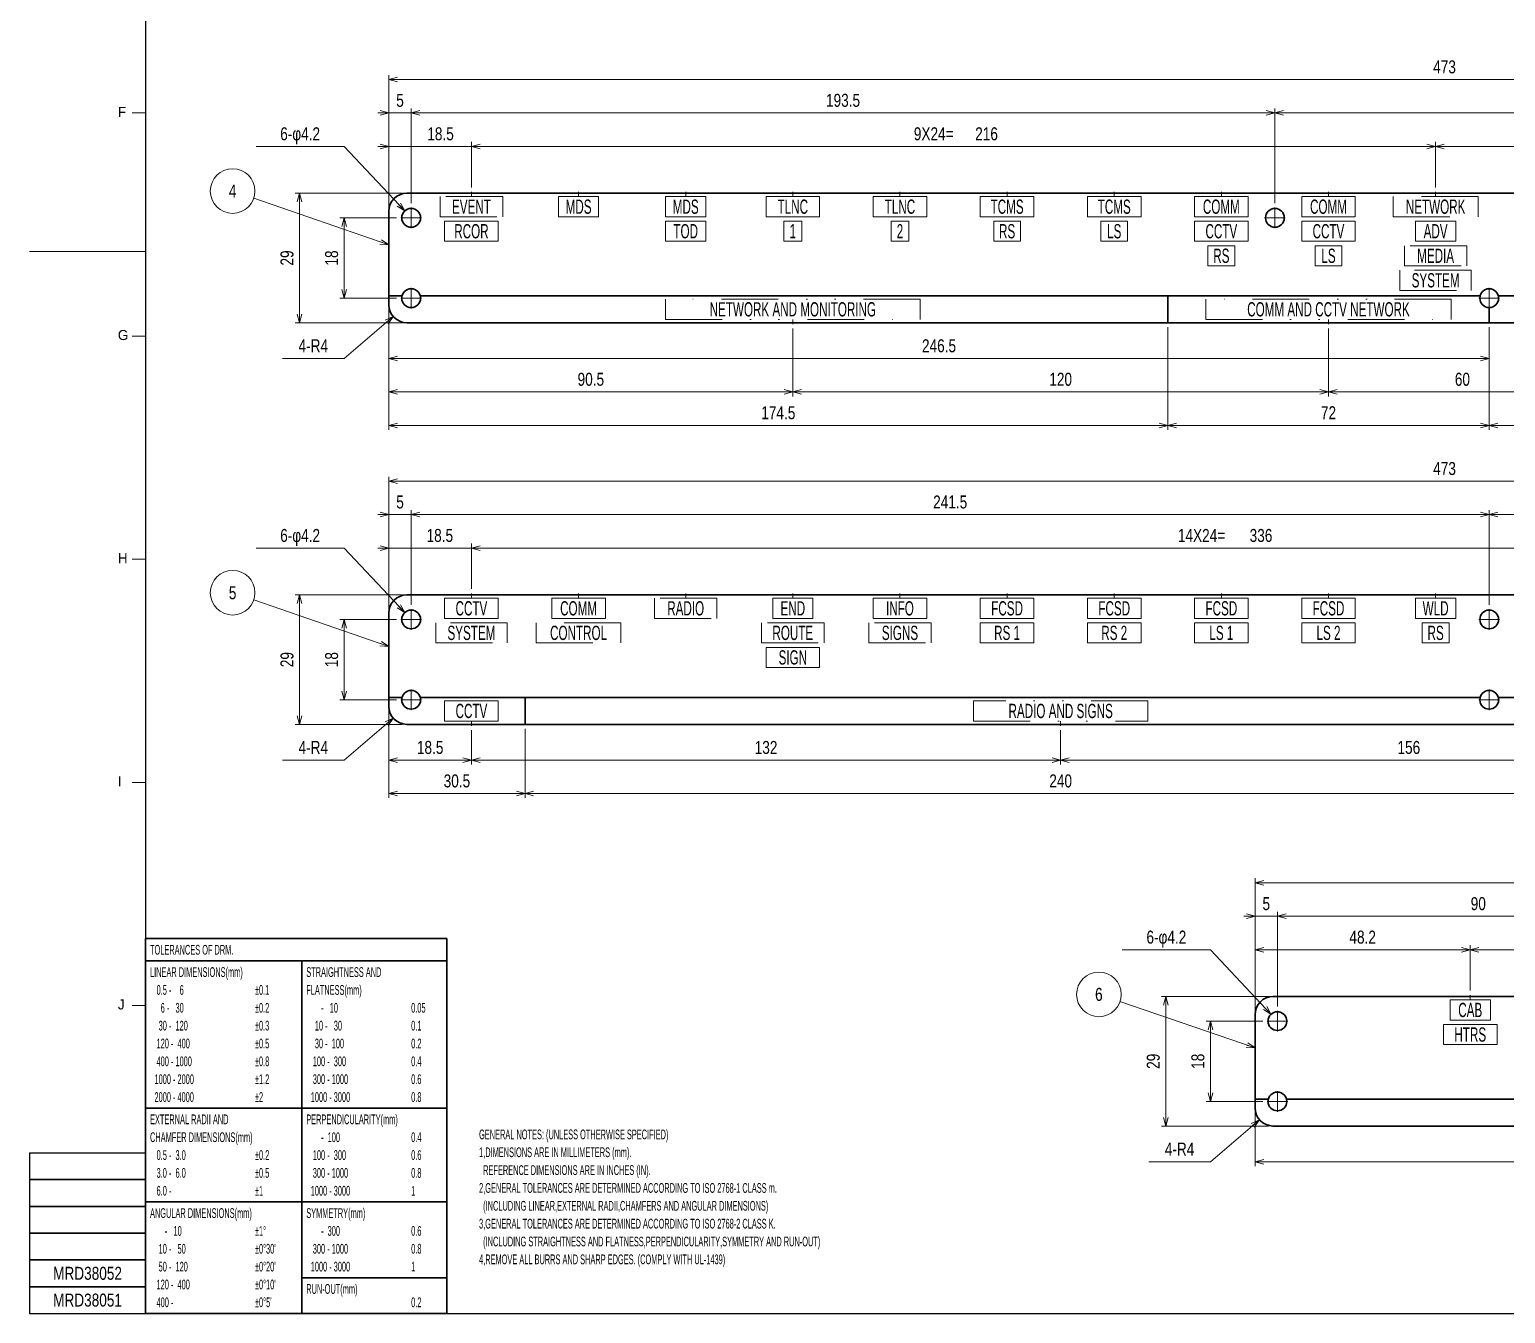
# Model space of a CAD drawing. Header units: millimetres. Extents: x 10 to 832, y 7 to 590.
# Drawn here: x 9.5 to 340.1, y 15 to 302.7 of the extents above; entities that cross this region are included whole.
import ezdxf
from ezdxf.enums import TextEntityAlignment as Align

# ---------------------------------------------------------------- set-up
doc = ezdxf.new("R2010")
doc.units = ezdxf.units.MM
doc.linetypes.add('DASHDOT', pattern=[25.3, 12.7, -6.3, 0, -6.3])
doc.linetypes.add('DIVIDE', pattern=[31.6, 12.7, -6.3, 0, -6.3, 0, -6.3])
for name, color, linetype in [('GR1_03', 7, 'Continuous'), ('GR1_08', 7, 'Continuous'), ('GR1_15', 7, 'Continuous'), ('GR1_16', 7, 'Continuous'), ('図面枠B6M', 7, 'Continuous')]:
    doc.layers.add(name, color=color, linetype=linetype)
doc.styles.add('HG丸ｺﾞｼｯｸM-PRO', font='')
doc.styles.get('HG丸ｺﾞｼｯｸM-PRO').set_extended_font_data('HG丸ｺﾞｼｯｸM-PRO')

# ---------------------------------------------------------------- blocks, each defined once
blk = doc.blocks.new('BLKF023')
at = {"layer": '図面枠B6M', "color": 2, "linetype": 'Continuous', "lineweight": 25}
for p, q in [((35.5, 584), (35.5, 15)), ((9.5, 51), (9.5, 15)), ((9.5, 51), (35.5, 51)), ((9.5, 15), (831.5, 15))]:
    blk.add_line(p, q, dxfattribs=at)
at = {"layer": '図面枠B6M', "color": 4, "linetype": 'Continuous', "lineweight": 13}
for p, q in [((32.5, 284), (35.5, 284)), ((9.5, 253), (35.5, 253)), ((32.5, 234), (35.5, 234)), ((32.5, 184), (35.5, 184)), ((32.5, 134), (35.5, 134)), ((32.5, 84), (35.5, 84))]:
    blk.add_line(p, q, dxfattribs=at)
at = {"layer": '図面枠B6M', "color": 3, "linetype": 'Continuous', "lineweight": 35}
for p, q in [((9.5, 45), (35.5, 45)), ((9.5, 39), (35.5, 39)), ((9.5, 33), (35.5, 33)), ((9.5, 27), (35.5, 27)), ((9.5, 21), (35.5, 21))]:
    blk.add_line(p, q, dxfattribs=at)
at = {"layer": '図面枠B6M', "color": 4, "linetype": 'Continuous', "lineweight": 13, "style": 'HG丸ｺﾞｼｯｸM-PRO'}
for s, width, p in [('F', 0.998986, (29.29, 282.45)), ('G', 1.003714, (29.29, 232.45)), ('H', 1.00207, (29.29, 182.45)), ('I', 1.00207, (29.29, 132.45)), ('J', 1.005117, (29.29, 82.45))]:
    blk.add_text(s, height=2.25, dxfattribs=dict(at, width=width)).set_placement(p, align=Align.BOTTOM_LEFT)
blk = doc.blocks.new('BLKF069')
at = {"layer": 'GR1_03', "color": 4, "linetype": 'DIVIDE', "lineweight": 13}
for p, q in [((115.5, 265.26), (101.5, 265.26)), ((101.5, 265.26), (101.5, 260.76)), ((115.5, 260.76), (115.5, 265.26)), ((101.5, 260.76), (115.5, 260.76))]:
    blk.add_line(p, q, dxfattribs=at)
blk = doc.blocks.new('BLKF070')
at = {"layer": 'GR1_03', "color": 4, "linetype": 'DIVIDE', "lineweight": 13}
for p, q in [((331.5, 254.26), (317.5, 254.26)), ((317.5, 254.26), (317.5, 249.76)), ((331.5, 249.76), (331.5, 254.26)), ((317.5, 249.76), (331.5, 249.76))]:
    blk.add_line(p, q, dxfattribs=at)
blk = doc.blocks.new('BLKF071')
at = {"layer": 'GR1_03', "color": 4, "linetype": 'DIVIDE', "lineweight": 13}
for p, q in [((114.5, 259.76), (102.5, 259.76)), ((102.5, 259.76), (102.5, 255.26)), ((114.5, 255.26), (114.5, 259.76)), ((102.5, 255.26), (114.5, 255.26))]:
    blk.add_line(p, q, dxfattribs=at)
blk = doc.blocks.new('BLKF072')
at = {"layer": 'GR1_03', "color": 4, "linetype": 'DIVIDE', "lineweight": 13}
for p, q in [((186.5, 265.26), (174.5, 265.26)), ((174.5, 265.26), (174.5, 260.76)), ((186.5, 260.76), (186.5, 265.26)), ((174.5, 260.76), (186.5, 260.76))]:
    blk.add_line(p, q, dxfattribs=at)
blk = doc.blocks.new('BLKF073')
at = {"layer": 'GR1_03', "color": 4, "linetype": 'DIVIDE', "lineweight": 13}
for p, q in [((210.5, 265.26), (198.5, 265.26)), ((198.5, 265.26), (198.5, 260.76)), ((210.5, 260.76), (210.5, 265.26)), ((198.5, 260.76), (210.5, 260.76))]:
    blk.add_line(p, q, dxfattribs=at)
blk = doc.blocks.new('BLKF074')
at = {"layer": 'GR1_03', "color": 4, "linetype": 'DIVIDE', "lineweight": 13}
for p, q in [((234.5, 265.26), (222.5, 265.26)), ((222.5, 265.26), (222.5, 260.76)), ((234.5, 260.76), (234.5, 265.26)), ((222.5, 260.76), (234.5, 260.76))]:
    blk.add_line(p, q, dxfattribs=at)
blk = doc.blocks.new('BLKF075')
at = {"layer": 'GR1_03', "color": 4, "linetype": 'DIVIDE', "lineweight": 13}
for p, q in [((258.5, 265.26), (246.5, 265.26)), ((246.5, 265.26), (246.5, 260.76)), ((258.5, 260.76), (258.5, 265.26)), ((246.5, 260.76), (258.5, 260.76))]:
    blk.add_line(p, q, dxfattribs=at)
blk = doc.blocks.new('BLKF076')
at = {"layer": 'GR1_03', "color": 4, "linetype": 'DIVIDE', "lineweight": 13}
for p, q in [((282.5, 259.76), (270.5, 259.76)), ((270.5, 259.76), (270.5, 255.26)), ((282.5, 255.26), (282.5, 259.76)), ((270.5, 255.26), (282.5, 255.26))]:
    blk.add_line(p, q, dxfattribs=at)
blk = doc.blocks.new('BLKF077')
at = {"layer": 'GR1_03', "color": 4, "linetype": 'DIVIDE', "lineweight": 13}
for p, q in [((282.5, 265.26), (270.5, 265.26)), ((270.5, 265.26), (270.5, 260.76)), ((282.5, 260.76), (282.5, 265.26)), ((270.5, 260.76), (282.5, 260.76))]:
    blk.add_line(p, q, dxfattribs=at)
blk = doc.blocks.new('BLKF078')
at = {"layer": 'GR1_03', "color": 4, "linetype": 'DIVIDE', "lineweight": 13}
for p, q in [((306.5, 259.76), (294.5, 259.76)), ((294.5, 259.76), (294.5, 255.26)), ((306.5, 255.26), (306.5, 259.76)), ((294.5, 255.26), (306.5, 255.26))]:
    blk.add_line(p, q, dxfattribs=at)
blk = doc.blocks.new('BLKF079')
at = {"layer": 'GR1_03', "color": 4, "linetype": 'DIVIDE', "lineweight": 13}
for p, q in [((306.5, 265.26), (294.5, 265.26)), ((294.5, 265.26), (294.5, 260.76)), ((306.5, 260.76), (306.5, 265.26)), ((294.5, 260.76), (306.5, 260.76))]:
    blk.add_line(p, q, dxfattribs=at)
blk = doc.blocks.new('BLKF085')
at = {"layer": 'GR1_03', "color": 4, "linetype": 'DIVIDE', "lineweight": 13}
for p, q in [((332.5, 248.76), (316.5, 248.76)), ((316.5, 248.76), (316.5, 244.26)), ((332.5, 244.26), (332.5, 248.76)), ((316.5, 244.26), (332.5, 244.26))]:
    blk.add_line(p, q, dxfattribs=at)
blk = doc.blocks.new('BLKF088')
at = {"layer": 'GR1_03', "color": 4, "linetype": 'DIVIDE', "lineweight": 13}
for p, q in [((303.5, 254.26), (297.5, 254.26)), ((297.5, 254.26), (297.5, 249.76)), ((303.5, 249.76), (303.5, 254.26)), ((297.5, 249.76), (303.5, 249.76))]:
    blk.add_line(p, q, dxfattribs=at)
blk = doc.blocks.new('BLKF089')
at = {"layer": 'GR1_03', "color": 4, "linetype": 'DIVIDE', "lineweight": 13}
for p, q in [((279.5, 254.26), (273.5, 254.26)), ((273.5, 254.26), (273.5, 249.76)), ((279.5, 249.76), (279.5, 254.26)), ((273.5, 249.76), (279.5, 249.76))]:
    blk.add_line(p, q, dxfattribs=at)
blk = doc.blocks.new('BLKF090')
at = {"layer": 'GR1_03', "color": 4, "linetype": 'DIVIDE', "lineweight": 13}
for p, q in [((255.5, 259.76), (249.5, 259.76)), ((249.5, 259.76), (249.5, 255.26)), ((255.5, 255.26), (255.5, 259.76)), ((249.5, 255.26), (255.5, 255.26))]:
    blk.add_line(p, q, dxfattribs=at)
blk = doc.blocks.new('BLKF091')
at = {"layer": 'GR1_03', "color": 4, "linetype": 'DIVIDE', "lineweight": 13}
for p, q in [((231.5, 259.76), (225.5, 259.76)), ((225.5, 259.76), (225.5, 255.26)), ((231.5, 255.26), (231.5, 259.76)), ((225.5, 255.26), (231.5, 255.26))]:
    blk.add_line(p, q, dxfattribs=at)
blk = doc.blocks.new('BLKF092')
at = {"layer": 'GR1_03', "color": 4, "linetype": 'DIVIDE', "lineweight": 13}
for p, q in [((206.5, 259.76), (202.5, 259.76)), ((202.5, 259.76), (202.5, 255.26)), ((206.5, 255.26), (206.5, 259.76)), ((202.5, 255.26), (206.5, 255.26))]:
    blk.add_line(p, q, dxfattribs=at)
blk = doc.blocks.new('BLKF093')
at = {"layer": 'GR1_03', "color": 4, "linetype": 'DIVIDE', "lineweight": 13}
for p, q in [((182.5, 259.76), (178.5, 259.76)), ((178.5, 259.76), (178.5, 255.26)), ((182.5, 255.26), (182.5, 259.76)), ((178.5, 255.26), (182.5, 255.26))]:
    blk.add_line(p, q, dxfattribs=at)
blk = doc.blocks.new('BLKF094')
at = {"layer": 'GR1_03', "color": 4, "linetype": 'DIVIDE', "lineweight": 13}
for p, q in [((161, 259.76), (152, 259.76)), ((152, 259.76), (152, 255.26)), ((161, 255.26), (161, 259.76)), ((152, 255.26), (161, 255.26))]:
    blk.add_line(p, q, dxfattribs=at)
blk = doc.blocks.new('BLKF095')
at = {"layer": 'GR1_03', "color": 4, "linetype": 'DIVIDE', "lineweight": 13}
for p, q in [((161, 265.26), (152, 265.26)), ((152, 265.26), (152, 260.76)), ((161, 260.76), (161, 265.26)), ((152, 260.76), (161, 260.76))]:
    blk.add_line(p, q, dxfattribs=at)
blk = doc.blocks.new('BLKF096')
at = {"layer": 'GR1_03', "color": 4, "linetype": 'DIVIDE', "lineweight": 13}
for p, q in [((137, 265.26), (128, 265.26)), ((128, 265.26), (128, 260.76)), ((137, 260.76), (137, 265.26)), ((128, 260.76), (137, 260.76))]:
    blk.add_line(p, q, dxfattribs=at)
blk = doc.blocks.new('BLKF097')
at = {"layer": 'GR1_03', "color": 4, "linetype": 'DIVIDE', "lineweight": 13}
for p, q in [((329, 259.76), (320, 259.76)), ((320, 259.76), (320, 255.26)), ((329, 255.26), (329, 259.76)), ((320, 255.26), (329, 255.26))]:
    blk.add_line(p, q, dxfattribs=at)
blk = doc.blocks.new('BLKF098')
at = {"layer": 'GR1_03', "color": 4, "linetype": 'DIVIDE', "lineweight": 13}
for p, q in [((334, 265.26), (315, 265.26)), ((315, 265.26), (315, 260.76)), ((334, 260.76), (334, 265.26)), ((315, 260.76), (334, 260.76))]:
    blk.add_line(p, q, dxfattribs=at)
blk = doc.blocks.new('BLKF104')
at = {"layer": 'GR1_03', "color": 4, "linetype": 'DIVIDE', "lineweight": 13}
for p, q in [((209, 242.26), (152, 242.26)), ((152, 242.26), (152, 237.76)), ((209, 237.76), (209, 242.26)), ((152, 237.76), (209, 237.76))]:
    blk.add_line(p, q, dxfattribs=at)
blk = doc.blocks.new('BLKF105')
at = {"layer": 'GR1_03', "color": 4, "linetype": 'DIVIDE', "lineweight": 13}
for p, q in [((328, 242.26), (273, 242.26)), ((273, 242.26), (273, 237.76)), ((328, 237.76), (328, 242.26)), ((273, 237.76), (328, 237.76))]:
    blk.add_line(p, q, dxfattribs=at)
blk = doc.blocks.new('FXTIP_ARROW_S')
at = {"color": 0, "linetype": 'Continuous', "lineweight": -2}
for q in [(-1, 0), (-0.97, 0.26), (-0.97, -0.26)]:
    blk.add_line((0, 0), q, dxfattribs=at)
blk = doc.blocks.new('FXTIP_ARROW_E')
at = {"color": 0, "linetype": 'Continuous', "lineweight": -2}
for q in [(-1, 0), (-0.97, 0.26), (-0.97, -0.26)]:
    blk.add_line((0, 0), q, dxfattribs=at)
blk = doc.blocks.new('BLKF106')
at = {"layer": 'GR1_03', "color": 4, "linetype": 'DIVIDE', "lineweight": 13}
for p, q in [((114.5, 175.26), (102.5, 175.26)), ((102.5, 175.26), (102.5, 170.76)), ((114.5, 170.76), (114.5, 175.26)), ((102.5, 170.76), (114.5, 170.76))]:
    blk.add_line(p, q, dxfattribs=at)
blk = doc.blocks.new('BLKF107')
at = {"layer": 'GR1_03', "color": 4, "linetype": 'DIVIDE', "lineweight": 13}
for p, q in [((114.5, 152.26), (102.5, 152.26)), ((102.5, 152.26), (102.5, 147.76)), ((114.5, 147.76), (114.5, 152.26)), ((102.5, 147.76), (114.5, 147.76))]:
    blk.add_line(p, q, dxfattribs=at)
blk = doc.blocks.new('BLKF108')
at = {"layer": 'GR1_03', "color": 4, "linetype": 'DIVIDE', "lineweight": 13}
for p, q in [((138.5, 175.26), (126.5, 175.26)), ((126.5, 175.26), (126.5, 170.76)), ((138.5, 170.76), (138.5, 175.26)), ((126.5, 170.76), (138.5, 170.76))]:
    blk.add_line(p, q, dxfattribs=at)
blk = doc.blocks.new('BLKF109')
at = {"layer": 'GR1_03', "color": 4, "linetype": 'DIVIDE', "lineweight": 13}
for p, q in [((186.5, 164.26), (174.5, 164.26)), ((174.5, 164.26), (174.5, 159.76)), ((186.5, 159.76), (186.5, 164.26)), ((174.5, 159.76), (186.5, 159.76))]:
    blk.add_line(p, q, dxfattribs=at)
blk = doc.blocks.new('BLKF110')
at = {"layer": 'GR1_03', "color": 4, "linetype": 'DIVIDE', "lineweight": 13}
for p, q in [((210.5, 175.26), (198.5, 175.26)), ((198.5, 175.26), (198.5, 170.76)), ((210.5, 170.76), (210.5, 175.26)), ((198.5, 170.76), (210.5, 170.76))]:
    blk.add_line(p, q, dxfattribs=at)
blk = doc.blocks.new('BLKF111')
at = {"layer": 'GR1_03', "color": 4, "linetype": 'DIVIDE', "lineweight": 13}
for p, q in [((234.5, 175.26), (222.5, 175.26)), ((222.5, 175.26), (222.5, 170.76)), ((234.5, 170.76), (234.5, 175.26)), ((222.5, 170.76), (234.5, 170.76))]:
    blk.add_line(p, q, dxfattribs=at)
blk = doc.blocks.new('BLKF112')
at = {"layer": 'GR1_03', "color": 4, "linetype": 'DIVIDE', "lineweight": 13}
for p, q in [((234.5, 169.76), (222.5, 169.76)), ((222.5, 169.76), (222.5, 165.26)), ((234.5, 165.26), (234.5, 169.76)), ((222.5, 165.26), (234.5, 165.26))]:
    blk.add_line(p, q, dxfattribs=at)
blk = doc.blocks.new('BLKF113')
at = {"layer": 'GR1_03', "color": 4, "linetype": 'DIVIDE', "lineweight": 13}
for p, q in [((258.5, 175.26), (246.5, 175.26)), ((246.5, 175.26), (246.5, 170.76)), ((258.5, 170.76), (258.5, 175.26)), ((246.5, 170.76), (258.5, 170.76))]:
    blk.add_line(p, q, dxfattribs=at)
blk = doc.blocks.new('BLKF114')
at = {"layer": 'GR1_03', "color": 4, "linetype": 'DIVIDE', "lineweight": 13}
for p, q in [((258.5, 169.76), (246.5, 169.76)), ((246.5, 169.76), (246.5, 165.26)), ((258.5, 165.26), (258.5, 169.76)), ((246.5, 165.26), (258.5, 165.26))]:
    blk.add_line(p, q, dxfattribs=at)
blk = doc.blocks.new('BLKF115')
at = {"layer": 'GR1_03', "color": 4, "linetype": 'DIVIDE', "lineweight": 13}
for p, q in [((282.5, 175.26), (270.5, 175.26)), ((270.5, 175.26), (270.5, 170.76)), ((282.5, 170.76), (282.5, 175.26)), ((270.5, 170.76), (282.5, 170.76))]:
    blk.add_line(p, q, dxfattribs=at)
blk = doc.blocks.new('BLKF116')
at = {"layer": 'GR1_03', "color": 4, "linetype": 'DIVIDE', "lineweight": 13}
for p, q in [((282.5, 169.76), (270.5, 169.76)), ((270.5, 169.76), (270.5, 165.26)), ((282.5, 165.26), (282.5, 169.76)), ((270.5, 165.26), (282.5, 165.26))]:
    blk.add_line(p, q, dxfattribs=at)
blk = doc.blocks.new('BLKF117')
at = {"layer": 'GR1_03', "color": 4, "linetype": 'DIVIDE', "lineweight": 13}
for p, q in [((306.5, 175.26), (294.5, 175.26)), ((294.5, 175.26), (294.5, 170.76)), ((306.5, 170.76), (306.5, 175.26)), ((294.5, 170.76), (306.5, 170.76))]:
    blk.add_line(p, q, dxfattribs=at)
blk = doc.blocks.new('BLKF118')
at = {"layer": 'GR1_03', "color": 4, "linetype": 'DIVIDE', "lineweight": 13}
for p, q in [((306.5, 169.76), (294.5, 169.76)), ((294.5, 169.76), (294.5, 165.26)), ((306.5, 165.26), (306.5, 169.76)), ((294.5, 165.26), (306.5, 165.26))]:
    blk.add_line(p, q, dxfattribs=at)
blk = doc.blocks.new('BLKF127')
at = {"layer": 'GR1_03', "color": 4, "linetype": 'DIVIDE', "lineweight": 13}
for p, q in [((329, 175.26), (320, 175.26)), ((320, 175.26), (320, 170.76)), ((329, 170.76), (329, 175.26)), ((320, 170.76), (329, 170.76))]:
    blk.add_line(p, q, dxfattribs=at)
blk = doc.blocks.new('BLKF128')
at = {"layer": 'GR1_03', "color": 4, "linetype": 'DIVIDE', "lineweight": 13}
for p, q in [((185, 175.26), (176, 175.26)), ((176, 175.26), (176, 170.76)), ((185, 170.76), (185, 175.26)), ((176, 170.76), (185, 170.76))]:
    blk.add_line(p, q, dxfattribs=at)
blk = doc.blocks.new('BLKF129')
at = {"layer": 'GR1_03', "color": 4, "linetype": 'DIVIDE', "lineweight": 13}
for p, q in [((163.5, 175.26), (149.5, 175.26)), ((149.5, 175.26), (149.5, 170.76)), ((163.5, 170.76), (163.5, 175.26)), ((149.5, 170.76), (163.5, 170.76))]:
    blk.add_line(p, q, dxfattribs=at)
blk = doc.blocks.new('BLKF130')
at = {"layer": 'GR1_03', "color": 4, "linetype": 'DIVIDE', "lineweight": 13}
for p, q in [((187.5, 169.76), (173.5, 169.76)), ((173.5, 169.76), (173.5, 165.26)), ((187.5, 165.26), (187.5, 169.76)), ((173.5, 165.26), (187.5, 165.26))]:
    blk.add_line(p, q, dxfattribs=at)
blk = doc.blocks.new('BLKF131')
at = {"layer": 'GR1_03', "color": 4, "linetype": 'DIVIDE', "lineweight": 13}
for p, q in [((211.5, 169.76), (197.5, 169.76)), ((197.5, 169.76), (197.5, 165.26)), ((211.5, 165.26), (211.5, 169.76)), ((197.5, 165.26), (211.5, 165.26))]:
    blk.add_line(p, q, dxfattribs=at)
blk = doc.blocks.new('BLKF138')
at = {"layer": 'GR1_03', "color": 4, "linetype": 'DIVIDE', "lineweight": 13}
for p, q in [((142, 169.76), (123, 169.76)), ((123, 169.76), (123, 165.26)), ((142, 165.26), (142, 169.76)), ((123, 165.26), (142, 165.26))]:
    blk.add_line(p, q, dxfattribs=at)
blk = doc.blocks.new('BLKF139')
at = {"layer": 'GR1_03', "color": 4, "linetype": 'DIVIDE', "lineweight": 13}
for p, q in [((116.5, 169.76), (100.5, 169.76)), ((100.5, 169.76), (100.5, 165.26)), ((116.5, 165.26), (116.5, 169.76)), ((100.5, 165.26), (116.5, 165.26))]:
    blk.add_line(p, q, dxfattribs=at)
blk = doc.blocks.new('BLKF141')
at = {"layer": 'GR1_03', "color": 4, "linetype": 'DIVIDE', "lineweight": 13}
for p, q in [((327.5, 169.76), (321.5, 169.76)), ((321.5, 169.76), (321.5, 165.26)), ((327.5, 165.26), (327.5, 169.76)), ((321.5, 165.26), (327.5, 165.26))]:
    blk.add_line(p, q, dxfattribs=at)
blk = doc.blocks.new('BLKF143')
at = {"layer": 'GR1_03', "color": 4, "linetype": 'DIVIDE', "lineweight": 13}
for p, q in [((260, 152.26), (221, 152.26)), ((221, 152.26), (221, 147.76)), ((260, 147.76), (260, 152.26)), ((221, 147.76), (260, 147.76))]:
    blk.add_line(p, q, dxfattribs=at)
blk = doc.blocks.new('BLKF144')
at = {"layer": 'GR1_03', "color": 4, "linetype": 'DIVIDE', "lineweight": 13}
for p, q in [((336.76, 85.26), (327.76, 85.26)), ((327.76, 85.26), (327.76, 80.76)), ((336.76, 80.76), (336.76, 85.26)), ((327.76, 80.76), (336.76, 80.76))]:
    blk.add_line(p, q, dxfattribs=at)
blk = doc.blocks.new('BLKF146')
at = {"layer": 'GR1_03', "color": 4, "linetype": 'DIVIDE', "lineweight": 13}
for p, q in [((338.26, 79.76), (326.26, 79.76)), ((326.26, 79.76), (326.26, 75.26)), ((338.26, 75.26), (338.26, 79.76)), ((326.26, 75.26), (338.26, 75.26))]:
    blk.add_line(p, q, dxfattribs=at)
blk = doc.blocks.new('BLKF302')
at = {"layer": '図面枠B6M', "color": 3, "linetype": 'Continuous', "lineweight": 35}
for p, q in [((35.5, 99), (103, 99)), ((35.5, 99), (35.5, 15)), ((103, 15), (103, 99)), ((35.5, 94), (103, 94)), ((70.5, 15), (70.5, 94)), ((35.5, 61), (70.5, 61)), ((70.5, 61), (103, 61)), ((35.5, 40), (70.5, 40)), ((70.5, 40), (103, 40)), ((70.5, 23), (103, 23)), ((35.5, 15), (103, 15))]:
    blk.add_line(p, q, dxfattribs=at)
at = {"layer": '図面枠B6M', "color": 4, "linetype": 'Continuous', "lineweight": 13, "style": 'HG丸ｺﾞｼｯｸM-PRO'}
for s, height, width, p in [('TOLERANCES OF DRM.', 2.1818, 0.522208, (36.5, 96.5)), ('LINEAR DIMENSIONS(mm)', 2.1818, 0.521664, (36.5, 91.5)), ('STRAIGHTNESS AND', 2.1818, 0.521949, (71.5, 91.5)), (' 0.5 -    6', 2.1818, 0.524049, (37.5, 87.5)), ('±0.1', 2.182, 0.52198, (60, 87.5)), ('FLATNESS(mm)', 2.1818, 0.521994, (71.5, 87.5)), ('   6 -   30', 2.1818, 0.52397, (37.5, 83.5)), ('±0.2', 2.182, 0.52198, (60, 83.5)), ('     -   10', 2.1818, 0.524651, (72.5, 83.5)), ('0.05', 2.182, 0.52205, (95, 83.5)), ('  30 -  120', 2.1818, 0.522893, (37.5, 79.5)), ('±0.3', 2.182, 0.52198, (60, 79.5)), ('  10 -   30', 2.1818, 0.523391, (72.5, 79.5)), ('0.1', 2.182, 0.522424, (95, 79.5)), (' 120 -  400', 2.1818, 0.52246, (37.5, 75.5)), ('±0.5', 2.182, 0.52198, (60, 75.5)), ('  30 -  100', 2.1818, 0.522893, (72.5, 75.5)), ('0.2', 2.182, 0.522424, (95, 75.5)), (' 400 - 1000', 2.1818, 0.52208, (37.5, 71.5)), ('±0.8', 2.182, 0.52198, (60, 71.5)), (' 100 -  300', 2.1818, 0.52246, (72.5, 71.5)), ('0.4', 2.182, 0.522424, (95, 71.5)), ('1000 - 2000', 2.1818, 0.521744, (37.5, 67.5)), ('±1.2', 2.182, 0.52198, (60, 67.5)), (' 300 - 1000', 2.1818, 0.52208, (72.5, 67.5)), ('0.6', 2.182, 0.522424, (95, 67.5)), ('2000 - 4000', 2.1818, 0.521744, (37.5, 63.5)), ('±2', 2.182, 0.521216, (60, 63.5)), ('1000 - 3000', 2.1818, 0.521744, (72.5, 63.5)), ('0.8', 2.182, 0.522424, (95, 63.5)), ('EXTERNAL RADII AND', 2.1818, 0.522426, (36.5, 58.5)), ('PERPENDICULARITY(mm)', 2.1818, 0.521822, (71.5, 58.5)), ('CHAMFER DIMENSIONS(mm)', 2.1818, 0.521615, (36.5, 54.5)), ('     -  100', 2.1818, 0.52397, (72.5, 54.5)), ('0.4', 2.182, 0.522424, (95, 54.5)), (' 0.5 -  3.0', 2.1818, 0.523514, (37.5, 50.5)), ('±0.2', 2.182, 0.52198, (60, 50.5)), (' 100 -  300', 2.1818, 0.52246, (72.5, 50.5)), ('0.6', 2.182, 0.522424, (95, 50.5)), (' 3.0 -  6.0', 2.1818, 0.523514, (37.5, 46.5)), ('±0.5', 2.182, 0.52198, (60, 46.5)), (' 300 - 1000', 2.1818, 0.52208, (72.5, 46.5)), ('0.8', 2.182, 0.522424, (95, 46.5)), (' 6.0 -', 2.182, 0.523279, (37.5, 42.5)), ('±1', 2.182, 0.521216, (60, 42.5)), ('1000 - 3000', 2.1818, 0.521744, (72.5, 42.5)), ('1', 2.18, 0.521199, (95, 42.5)), ('ANGULAR DIMENSIONS(mm)', 2.1818, 0.521887, (36.5, 37.5)), ('SYMMETRY(mm)', 2.1818, 0.521222, (71.5, 37.5)), ('     -   10', 2.1818, 0.524651, (37.5, 33.5)), ('±1°', 2.182, 0.52122, (60, 33.5)), ('     -  300', 2.1818, 0.52397, (72.5, 33.5)), ('0.6', 2.182, 0.522424, (95, 33.5)), ('  10 -   50', 2.1818, 0.523391, (37.5, 29.5)), ("±0°30'", 2.182, 0.521679, (60, 29.5)), (' 300 - 1000', 2.1818, 0.52208, (72.5, 29.5)), ('0.8', 2.182, 0.522424, (95, 29.5)), ('  50 -  120', 2.1818, 0.522893, (37.5, 25.5)), ("±0°20'", 2.182, 0.521679, (60, 25.5)), ('1000 - 3000', 2.1818, 0.521744, (72.5, 25.5)), ('1', 2.18, 0.521199, (95, 25.5)), (' 120 -  400', 2.1818, 0.52246, (37.5, 21.5)), ("±0°10'", 2.182, 0.521679, (60, 21.5)), ('RUN-OUT(mm)', 2.1818, 0.521162, (71.5, 20.5)), (' 400 -', 2.182, 0.52234, (37.5, 17.5)), ("±0°5'", 2.182, 0.521776, (60, 17.5)), ('0.2', 2.182, 0.522424, (95, 17.5))]:
    blk.add_text(s, height=height, dxfattribs=dict(at, width=width)).set_placement(p, align=Align.MIDDLE_LEFT)
blk = doc.blocks.new('BLKF310')
at = {"layer": 'GR1_08', "color": 3, "linetype": 'Continuous', "lineweight": 35}
for p, q in [((94, 266.01), (559, 266.01)), ((90, 262.01), (90, 241.01)), ((90, 243.01), (92.96, 243.01)), ((97.04, 243.01), (334.46, 243.01)), ((264.5, 243.01), (264.5, 237.01)), ((338.54, 243.01), (555.96, 243.01)), ((336.5, 240.41), (336.5, 237.01)), ((94, 237.01), (559, 237.01))]:
    blk.add_line(p, q, dxfattribs=at)
for centre in [(95, 260.51), (288.5, 260.51), (95, 242.51), (336.5, 242.51)]:
    blk.add_circle(centre, 2.1, dxfattribs=at)
for centre, start, end in [((94, 262.01), 90, 180), ((94, 241.01), 180, 270)]:
    blk.add_arc(centre, 4, start, end, dxfattribs=at)
blk = doc.blocks.new('BLKF309')
at = {"layer": 'GR1_08', "color": 3, "linetype": 'Continuous', "lineweight": 35}
blk.add_blockref('BLKF310', (0, 0), dxfattribs=at)
blk = doc.blocks.new('BLKF312')
at = {"layer": 'GR1_08', "color": 3, "linetype": 'Continuous', "lineweight": 35}
for p, q in [((94, 176.01), (559, 176.01)), ((90, 172.01), (90, 151.01)), ((90, 153.01), (92.96, 153.01)), ((97.04, 153.01), (334.46, 153.01)), ((120.5, 153.01), (120.5, 147.01)), ((338.54, 153.01), (555.96, 153.01)), ((94, 147.01), (559, 147.01))]:
    blk.add_line(p, q, dxfattribs=at)
for centre in [(95, 170.51), (336.5, 170.51), (95, 152.51), (336.5, 152.51)]:
    blk.add_circle(centre, 2.1, dxfattribs=at)
for centre, start, end in [((94, 172.01), 90, 180), ((94, 151.01), 180, 270)]:
    blk.add_arc(centre, 4, start, end, dxfattribs=at)
blk = doc.blocks.new('BLKF311')
at = {"layer": 'GR1_08', "color": 3, "linetype": 'Continuous', "lineweight": 35}
blk.add_blockref('BLKF312', (0, 0), dxfattribs=at)
blk = doc.blocks.new('BLKF314')
at = {"layer": 'GR1_08', "color": 3, "linetype": 'Continuous', "lineweight": 35}
for p, q in [((288.06, 86.01), (560.06, 86.01)), ((284.06, 82.01), (284.06, 61.01)), ((564.06, 82.01), (564.06, 61.01)), ((284.06, 63.01), (287.02, 63.01)), ((291.1, 63.01), (377.02, 63.01)), ((381.1, 63.01), (557.02, 63.01)), ((561.1, 63.01), (564.06, 63.01)), ((288.06, 57.01), (560.06, 57.01))]:
    blk.add_line(p, q, dxfattribs=at)
for centre in [(289.06, 80.51), (379.06, 80.51), (559.06, 80.51), (289.06, 62.51), (379.06, 62.51), (559.06, 62.51)]:
    blk.add_circle(centre, 2.1, dxfattribs=at)
for centre, start, end in [((288.06, 82.01), 90, 180), ((560.06, 82.01), 0, 90), ((288.06, 61.01), 180, 270), ((560.06, 61.01), 270, 0)]:
    blk.add_arc(centre, 4, start, end, dxfattribs=at)
blk = doc.blocks.new('BLKF313')
at = {"layer": 'GR1_08', "color": 3, "linetype": 'Continuous', "lineweight": 35}
blk.add_blockref('BLKF314', (0, 0), dxfattribs=at)

msp = doc.modelspace()

# ---------------------------------------------------------------- linework, layer by layer
at = {"layer": 'GR1_08', "color": 4, "linetype": 'DASHDOT', "lineweight": 13}
for p, q in [((108.5, 265.26), (108.5, 266.34)), ((132.5, 265.26), (132.5, 266.34)), ((156.5, 265.26), (156.5, 266.34)), ((180.5, 265.26), (180.5, 266.34)), ((204.5, 265.26), (204.5, 266.34)), ((228.5, 265.26), (228.5, 266.34)), ((252.5, 265.26), (252.5, 266.34)), ((276.5, 265.26), (276.5, 266.34)), ((300.5, 265.26), (300.5, 266.34)), ((324.5, 265.26), (324.5, 266.34)), ((95, 258.21), (95, 262.81)), ((97.3, 260.51), (92.7, 260.51)), ((95, 240.21), (95, 244.81)), ((336.5, 240.21), (336.5, 244.81)), ((97.3, 242.51), (92.7, 242.51)), ((338.8, 242.51), (334.2, 242.51)), ((180.5, 236.69), (180.5, 237.76)), ((300.5, 236.69), (300.5, 237.76)), ((108.5, 175.26), (108.5, 176.34)), ((132.5, 175.26), (132.5, 176.34)), ((156.5, 175.26), (156.5, 176.34)), ((180.5, 175.26), (180.5, 176.34)), ((204.5, 175.26), (204.5, 176.34)), ((228.5, 175.26), (228.5, 176.34)), ((252.5, 175.26), (252.5, 176.34)), ((276.5, 175.26), (276.5, 176.34)), ((300.5, 175.26), (300.5, 176.34)), ((324.5, 175.26), (324.5, 176.34)), ((95, 168.21), (95, 172.81)), ((336.5, 168.21), (336.5, 172.81)), ((97.3, 170.51), (92.7, 170.51)), ((338.8, 170.51), (334.2, 170.51)), ((97.3, 152.51), (92.7, 152.51)), ((95, 150.21), (95, 154.81)), ((338.8, 152.51), (334.2, 152.51)), ((336.5, 150.21), (336.5, 154.81)), ((108.5, 146.69), (108.5, 147.76)), ((240.5, 146.69), (240.5, 147.76)), ((332.26, 85.26), (332.26, 86.34)), ((289.06, 78.21), (289.06, 82.81)), ((291.36, 80.51), (286.76, 80.51)), ((289.06, 60.21), (289.06, 64.81)), ((291.36, 62.51), (286.76, 62.51))]:
    msp.add_line(p, q, dxfattribs=at)
at = {"layer": 'GR1_15', "color": 4, "linetype": 'Continuous', "lineweight": 13}
for p, q in [((90, 254.49), (59.73, 264.89)), ((90, 164.49), (59.73, 174.89)), ((284.06, 74.49), (253.79, 84.89))]:
    msp.add_line(p, q, dxfattribs=at)
for centre in [(55, 266.51), (55, 176.51), (249.06, 86.51)]:
    msp.add_circle(centre, 5, dxfattribs=at)
at = {"layer": 'GR1_16', "color": 4, "linetype": 'Continuous', "lineweight": 13}
for p, q in [((90, 263.01), (90, 292.51)), ((90, 291.51), (563, 291.51)), ((90, 263.01), (90, 285.01)), ((95, 263.81), (95, 285.01)), ((288.5, 263.81), (288.5, 285.01)), ((87.5, 284.01), (90, 284.01)), ((90, 284.01), (95, 284.01)), ((95, 284.01), (288.5, 284.01)), ((288.5, 284.01), (558, 284.01)), ((80, 276.51), (60.24, 276.51)), ((93.56, 262.05), (80, 276.51)), ((87.5, 276.51), (90, 276.51)), ((90, 263.01), (90, 277.51)), ((90, 276.51), (108.5, 276.51)), ((108.5, 267.34), (108.5, 277.51)), ((108.5, 276.51), (324.5, 276.51)), ((324.5, 267.34), (324.5, 277.51)), ((324.5, 276.51), (372.5, 276.51)), ((93, 266.01), (69, 266.01)), ((70, 237.01), (70, 266.01)), ((91.7, 260.51), (79, 260.51)), ((80, 242.51), (80, 260.51)), ((91.7, 242.51), (79, 242.51)), ((90.96, 238.41), (80, 229.01)), ((90, 240.01), (90, 213.01)), ((90, 240.01), (90, 220.51)), ((90, 240.01), (90, 228.01)), ((93, 237.01), (69, 237.01)), ((180.5, 235.69), (180.5, 220.51)), ((264.5, 236.01), (264.5, 213.01)), ((300.5, 235.69), (300.5, 220.51)), ((336.5, 236.01), (336.5, 213.01)), ((336.5, 236.01), (336.5, 228.01)), ((80, 229.01), (66.16, 229.01)), ((90, 229.01), (336.5, 229.01)), ((90, 221.51), (180.5, 221.51)), ((180.5, 221.51), (300.5, 221.51)), ((300.5, 221.51), (360.5, 221.51)), ((90, 214.01), (264.5, 214.01)), ((264.5, 214.01), (336.5, 214.01)), ((336.5, 214.01), (384.5, 214.01)), ((90, 173.01), (90, 202.51)), ((90, 201.51), (563, 201.51)), ((87.5, 194.01), (90, 194.01)), ((90, 173.01), (90, 195.01)), ((90, 194.01), (95, 194.01)), ((95, 173.81), (95, 195.01)), ((95, 194.01), (336.5, 194.01)), ((336.5, 173.81), (336.5, 195.01)), ((336.5, 194.01), (558, 194.01)), ((80, 186.51), (60.24, 186.51)), ((93.56, 172.05), (80, 186.51)), ((87.5, 186.51), (90, 186.51)), ((90, 173.01), (90, 187.51)), ((90, 186.51), (108.5, 186.51)), ((108.5, 177.34), (108.5, 187.51)), ((108.5, 186.51), (444.5, 186.51)), ((93, 176.01), (69, 176.01)), ((70, 147.01), (70, 176.01)), ((91.7, 170.51), (79, 170.51)), ((80, 152.51), (80, 170.51)), ((91.7, 152.51), (79, 152.51)), ((90, 150.01), (90, 130.51)), ((90, 150.01), (90, 138.01)), ((93, 147.01), (69, 147.01)), ((90.96, 148.41), (80, 139.01)), ((108.5, 145.69), (108.5, 138.01)), ((120.5, 146.01), (120.5, 130.51)), ((240.5, 145.69), (240.5, 138.01)), ((80, 139.01), (66.16, 139.01)), ((90, 139.01), (108.5, 139.01)), ((108.5, 139.01), (240.5, 139.01)), ((240.5, 139.01), (396.5, 139.01)), ((90, 131.51), (120.5, 131.51)), ((120.5, 131.51), (360.5, 131.51)), ((284.06, 83.01), (284.06, 112.51)), ((284.06, 111.51), (564.06, 111.51)), ((281.56, 104.01), (284.06, 104.01)), ((284.06, 83.01), (284.06, 105.01)), ((284.06, 104.01), (289.06, 104.01)), ((289.06, 83.81), (289.06, 105.01)), ((289.06, 104.01), (379.06, 104.01)), ((274.06, 96.51), (254.3, 96.51)), ((287.62, 82.05), (274.06, 96.51)), ((284.06, 83.01), (284.06, 97.51)), ((284.06, 96.51), (332.26, 96.51)), ((332.26, 87.34), (332.26, 97.51)), ((332.26, 96.51), (421.56, 96.51)), ((287.06, 86.01), (263.06, 86.01)), ((264.06, 57.01), (264.06, 86.01)), ((285.76, 80.51), (273.06, 80.51)), ((274.06, 62.51), (274.06, 80.51)), ((285.76, 62.51), (273.06, 62.51)), ((284.06, 60.01), (284.06, 48.01)), ((287.06, 57.01), (263.06, 57.01)), ((285.02, 58.41), (274.06, 49.01)), ((274.06, 49.01), (260.22, 49.01)), ((284.06, 49.01), (421.56, 49.01))]:
    msp.add_line(p, q, dxfattribs=at)
at = {"layer": 'GR1_16', "color": 4, "linetype": 'DASHDOT', "lineweight": 13}
for p, q in [((288.5, 258.21), (288.5, 262.81)), ((290.8, 260.51), (286.2, 260.51))]:
    msp.add_line(p, q, dxfattribs=at)

# ---------------------------------------------------------------- block references
at = {"layer": 'GR1_03', "color": 4, "linetype": 'DIVIDE', "lineweight": 13}
for name in ['BLKF069', 'BLKF096', 'BLKF095', 'BLKF072', 'BLKF073', 'BLKF074', 'BLKF075', 'BLKF077', 'BLKF079', 'BLKF098', 'BLKF071', 'BLKF094', 'BLKF093', 'BLKF092', 'BLKF091', 'BLKF090', 'BLKF076', 'BLKF078', 'BLKF097', 'BLKF089', 'BLKF088', 'BLKF070', 'BLKF085', 'BLKF104', 'BLKF105', 'BLKF106', 'BLKF108', 'BLKF129', 'BLKF128', 'BLKF110', 'BLKF111', 'BLKF113', 'BLKF115', 'BLKF117', 'BLKF127', 'BLKF139', 'BLKF138', 'BLKF130', 'BLKF131', 'BLKF112', 'BLKF114', 'BLKF116', 'BLKF118', 'BLKF141', 'BLKF109', 'BLKF107', 'BLKF143', 'BLKF144', 'BLKF146']:
    msp.add_blockref(name, (0, 0), dxfattribs=at)
at = {"layer": 'GR1_08', "color": 3, "linetype": 'Continuous', "lineweight": 35}
for name in ['BLKF309', 'BLKF311', 'BLKF313']:
    msp.add_blockref(name, (0, 0), dxfattribs=at)
at = {"layer": 'GR1_15', "color": 4, "linetype": 'Continuous', "lineweight": 13, "xscale": 2, "yscale": 2, "rotation": 341.041296716666}
for p in [(90, 254.49), (90, 164.49), (284.06, 74.49)]:
    msp.add_blockref('FXTIP_ARROW_S', p, dxfattribs=at)
at = {"layer": 'GR1_16', "color": 4, "linetype": 'Continuous', "lineweight": 13, "xscale": 2, "yscale": 2}
for name, p, rotation in [('FXTIP_ARROW_S', (90, 291.51), 180), ('FXTIP_ARROW_E', (90, 284.01), 360), ('FXTIP_ARROW_S', (95, 284.01), 180), ('FXTIP_ARROW_E', (288.5, 284.01), 360), ('FXTIP_ARROW_S', (288.5, 284.01), 180), ('FXTIP_ARROW_E', (90, 276.51), 360), ('FXTIP_ARROW_S', (108.5, 276.51), 180), ('FXTIP_ARROW_E', (324.5, 276.51), 360), ('FXTIP_ARROW_S', (324.5, 276.51), 180), ('FXTIP_ARROW_E', (70, 266.01), 90), ('FXTIP_ARROW_S', (93.56, 262.05), 313.1523897340053), ('FXTIP_ARROW_E', (80, 260.51), 90), ('FXTIP_ARROW_S', (80, 242.51), 270), ('FXTIP_ARROW_S', (70, 237.01), 270), ('FXTIP_ARROW_S', (90.96, 238.41), 40.60129464500442), ('FXTIP_ARROW_S', (90, 229.01), 180), ('FXTIP_ARROW_E', (336.5, 229.01), 360), ('FXTIP_ARROW_S', (90, 221.51), 180), ('FXTIP_ARROW_E', (180.5, 221.51), 360), ('FXTIP_ARROW_S', (180.5, 221.51), 180), ('FXTIP_ARROW_E', (300.5, 221.51), 360), ('FXTIP_ARROW_S', (300.5, 221.51), 180), ('FXTIP_ARROW_S', (90, 214.01), 180), ('FXTIP_ARROW_E', (264.5, 214.01), 360), ('FXTIP_ARROW_S', (264.5, 214.01), 180), ('FXTIP_ARROW_E', (336.5, 214.01), 360), ('FXTIP_ARROW_S', (336.5, 214.01), 180), ('FXTIP_ARROW_S', (90, 201.51), 180), ('FXTIP_ARROW_E', (90, 194.01), 360), ('FXTIP_ARROW_S', (95, 194.01), 180), ('FXTIP_ARROW_E', (336.5, 194.01), 360), ('FXTIP_ARROW_S', (336.5, 194.01), 180), ('FXTIP_ARROW_E', (90, 186.51), 360), ('FXTIP_ARROW_S', (108.5, 186.51), 180), ('FXTIP_ARROW_E', (70, 176.01), 90), ('FXTIP_ARROW_S', (93.56, 172.05), 313.1523897340054), ('FXTIP_ARROW_E', (80, 170.51), 90), ('FXTIP_ARROW_S', (80, 152.51), 270), ('FXTIP_ARROW_S', (70, 147.01), 270), ('FXTIP_ARROW_S', (90.96, 148.41), 40.60129464500442), ('FXTIP_ARROW_S', (90, 139.01), 180), ('FXTIP_ARROW_E', (108.5, 139.01), 360), ('FXTIP_ARROW_S', (108.5, 139.01), 180), ('FXTIP_ARROW_E', (240.5, 139.01), 360), ('FXTIP_ARROW_S', (240.5, 139.01), 180), ('FXTIP_ARROW_S', (90, 131.51), 180), ('FXTIP_ARROW_E', (120.5, 131.51), 360), ('FXTIP_ARROW_S', (120.5, 131.51), 180), ('FXTIP_ARROW_S', (284.06, 111.51), 180), ('FXTIP_ARROW_E', (284.06, 104.01), 360), ('FXTIP_ARROW_S', (289.06, 104.01), 180), ('FXTIP_ARROW_S', (284.06, 96.51), 180), ('FXTIP_ARROW_E', (332.26, 96.51), 360), ('FXTIP_ARROW_S', (332.26, 96.51), 180), ('FXTIP_ARROW_E', (264.06, 86.01), 90), ('FXTIP_ARROW_S', (287.62, 82.05), 313.1523897340053), ('FXTIP_ARROW_E', (274.06, 80.51), 90), ('FXTIP_ARROW_S', (274.06, 62.51), 270), ('FXTIP_ARROW_S', (264.06, 57.01), 270), ('FXTIP_ARROW_S', (285.02, 58.41), 40.60129464500442), ('FXTIP_ARROW_S', (284.06, 49.01), 180)]:
    msp.add_blockref(name, p, dxfattribs=dict(at, rotation=rotation))
at = {"layer": '図面枠B6M', "color": 4, "linetype": 'Continuous', "lineweight": 13}
for name in ['BLKF023', 'BLKF302']:
    msp.add_blockref(name, (0, 0), dxfattribs=at)

# ---------------------------------------------------------------- texts
at = {"layer": 'GR1_08', "color": 3, "linetype": 'Continuous', "lineweight": 35, "style": 'HG丸ｺﾞｼｯｸM-PRO'}
for s, width, p in [('EVENT', 0.610302, (108.5, 263.01)), ('MDS', 0.611222, (132.5, 263.01)), ('MDS', 0.611222, (156.5, 263.01)), ('TLNC', 0.611099, (180.5, 263.01)), ('TLNC', 0.611099, (204.5, 263.01)), ('TCMS', 0.610587, (228.5, 263.01)), ('TCMS', 0.610587, (252.5, 263.01)), ('COMM', 0.609469, (276.5, 263.01)), ('COMM', 0.609469, (300.5, 263.01)), ('NETWORK', 0.609971, (324.5, 263.01)), ('RCOR', 0.609542, (108.5, 257.51)), ('TOD', 0.610743, (156.5, 257.51)), ('1', 0.60898, (180.5, 257.51)), ('2', 0.60898, (204.5, 257.51)), ('RS', 0.610797, (228.5, 257.51)), ('LS', 0.611972, (252.5, 257.51)), ('CCTV', 0.610471, (276.5, 257.51)), ('CCTV', 0.610471, (300.5, 257.51)), ('ADV', 0.610503, (324.5, 257.51)), ('RS', 0.610797, (276.5, 252.01)), ('LS', 0.611972, (300.5, 252.01)), ('MEDIA', 0.60941, (324.5, 252.01)), ('SYSTEM', 0.610516, (324.5, 246.51)), ('NETWORK AND MONITORING', 0.61012, (180.5, 240.01)), ('COMM AND CCTV NETWORK', 0.61028, (300.5, 240.01)), ('CCTV', 0.610471, (108.5, 173.01)), ('COMM', 0.609469, (132.5, 173.01)), ('RADIO', 0.609316, (156.5, 173.01)), ('END', 0.611072, (180.5, 173.01)), ('INFO', 0.609394, (204.5, 173.01)), ('FCSD', 0.611288, (228.5, 173.01)), ('FCSD', 0.611288, (252.5, 173.01)), ('FCSD', 0.611288, (276.5, 173.01)), ('FCSD', 0.611288, (300.5, 173.01)), ('WLD', 0.611876, (324.5, 173.01)), ('SYSTEM', 0.610516, (108.5, 167.51)), ('CONTROL', 0.610162, (132.5, 167.51)), ('ROUTE', 0.609987, (180.5, 167.51)), ('SIGNS', 0.611112, (204.5, 167.51)), ('RS 1', 0.610571, (228.5, 167.51)), ('RS 2', 0.610571, (252.5, 167.51)), ('LS 1', 0.611222, (276.5, 167.51)), ('LS 2', 0.611222, (300.5, 167.51)), ('RS', 0.610797, (324.5, 167.51)), ('SIGN', 0.610892, (180.5, 162.01)), ('CCTV', 0.610471, (108.5, 150.01)), ('RADIO AND SIGNS', 0.610531, (240.5, 150.01)), ('CAB', 0.610667, (332.26, 83.01)), ('HTRS', 0.611001, (332.26, 77.51))]:
    msp.add_text(s, height=3.2, dxfattribs=dict(at, width=width)).set_placement(p, align=Align.MIDDLE_CENTER)
at = {"layer": 'GR1_15', "color": 3, "linetype": 'Continuous', "lineweight": 35, "style": 'HG丸ｺﾞｼｯｸM-PRO', "width": 0.784542}
for s, p in [('4', (55, 266.51)), ('5', (55, 176.51)), ('6', (249.06, 86.51))]:
    msp.add_text(s, height=2.91, rotation=0, dxfattribs=at).set_placement(p, align=Align.MIDDLE_CENTER)
at = {"layer": 'GR1_16', "color": 3, "linetype": 'Continuous', "lineweight": 35, "style": 'HG丸ｺﾞｼｯｸM-PRO'}
for s, height, rotation, width, p in [('473', 2.909, 0, 0.784542, (326.5, 292.01)), ('5', 2.91, 0, 0.784542, (92.5, 284.51)), ('193.5', 2.909, 0, 0.7847, (191.75, 284.51)), ('18.5', 2.909, 0, 0.784749, (101.58, 277.01)), ('9X24=', 2.909, 0, 0.78375, (212.06, 277.01)), ('216', 2.909, 0, 0.784542, (223.9, 277.01)), ('29', 2.909, 90, 0.784542, (69.5, 251.51)), ('18', 2.909, 90, 0.784542, (79.5, 251.51)), ('246.5', 2.909, 0, 0.7847, (213.25, 229.51)), ('90.5', 2.909, 0, 0.784749, (135.25, 222.01)), ('120', 2.909, 0, 0.784542, (240.5, 222.01)), ('60', 2.909, 0, 0.784542, (330.5, 222.01)), ('174.5', 2.909, 0, 0.7847, (177.25, 214.51)), ('72', 2.909, 0, 0.784542, (300.5, 214.51)), ('473', 2.909, 0, 0.784542, (326.5, 202.01)), ('5', 2.91, 0, 0.784542, (92.5, 194.51)), ('241.5', 2.909, 0, 0.7847, (215.75, 194.51)), ('18.5', 2.909, 0, 0.784749, (101.42, 187.01)), ('14X24=', 2.909, 0, 0.783889, (272.06, 187.01)), ('336', 2.909, 0, 0.784542, (285.38, 187.01)), ('29', 2.909, 90, 0.784542, (69.5, 161.51)), ('18', 2.909, 90, 0.784542, (79.5, 161.51)), ('18.5', 2.909, 0, 0.784749, (99.25, 139.51)), ('132', 2.909, 0, 0.784542, (174.5, 139.51)), ('156', 2.909, 0, 0.784542, (318.5, 139.51)), ('30.5', 2.909, 0, 0.784749, (105.25, 132.01)), ('240', 2.909, 0, 0.784542, (240.5, 132.01)), ('5', 2.91, 0, 0.784542, (286.56, 104.51)), ('90', 2.909, 0, 0.784542, (334.06, 104.51)), ('48.2', 2.909, 0, 0.784749, (308.16, 97.01)), ('29', 2.909, 90, 0.784542, (263.56, 71.51)), ('18', 2.909, 90, 0.784542, (273.56, 71.51))]:
    msp.add_text(s, height=height, rotation=rotation, dxfattribs=dict(at, width=width)).set_placement(p, align=Align.BOTTOM_CENTER)
for s, width, p in [('6-φ4.2', 0.783565, (70.12, 277.01)), ('4-R4', 0.783129, (73.08, 229.51)), ('6-φ4.2', 0.783565, (70.12, 187.01)), ('4-R4', 0.783129, (73.08, 139.51)), ('6-φ4.2', 0.783565, (264.18, 97.01)), ('4-R4', 0.783129, (267.14, 49.51))]:
    msp.add_text(s, height=2.909, dxfattribs=dict(at, width=width)).set_placement(p, align=Align.BOTTOM_CENTER)
at = {"layer": '図面枠B6M', "color": 3, "linetype": 'Continuous', "lineweight": 35, "style": 'HG丸ｺﾞｼｯｸM-PRO'}
for s, width, p in [('GENERAL NOTES: (UNLESS OTHERWISE SPECIFIED)', 0.52211, (110.21, 56.22)), ('1,DIMENSIONS ARE IN MILLIMETERS (mm).', 0.522052, (110.21, 52.22)), ('  REFERENCE DIMENSIONS ARE IN INCHES (IN).', 0.522009, (110.21, 48.22)), ('2,GENERAL TOLERANCES ARE DETERMINED ACCORDING TO ISO 2768-1 CLASS m.', 0.522186, (110.21, 44.22)), ('  (INCLUDING LINEAR,EXTERNAL RADII,CHAMFERS AND ANGULAR DIMENSIONS)', 0.522355, (110.21, 40.22)), ('3,GENERAL TOLERANCES ARE DETERMINED ACCORDING TO ISO 2768-2 CLASS K.', 0.52223, (110.21, 36.22)), ('  (INCLUDING STRAIGHTNESS AND FLATNESS,PERPENDICULARITY,SYMMETRY AND RUN-OUT)', 0.522087, (110.21, 32.22)), ('4,REMOVE ALL BURRS AND SHARP EDGES. (COMPLY WITH UL-1439)', 0.52235, (110.21, 28.22))]:
    msp.add_text(s, height=2.1818, dxfattribs=dict(at, width=width)).set_placement(p, align=Align.TOP_LEFT)
at = {"layer": '図面枠B6M', "color": 3, "linetype": 'Continuous', "lineweight": 35, "style": 'HG丸ｺﾞｼｯｸM-PRO', "width": 0.783793}
for s, p in [('MRD38052', (22.5, 24)), ('MRD38051', (22.5, 18))]:
    msp.add_text(s, height=2.909, dxfattribs=at).set_placement(p, align=Align.MIDDLE_CENTER)

doc.saveas('drawing.dxf')
